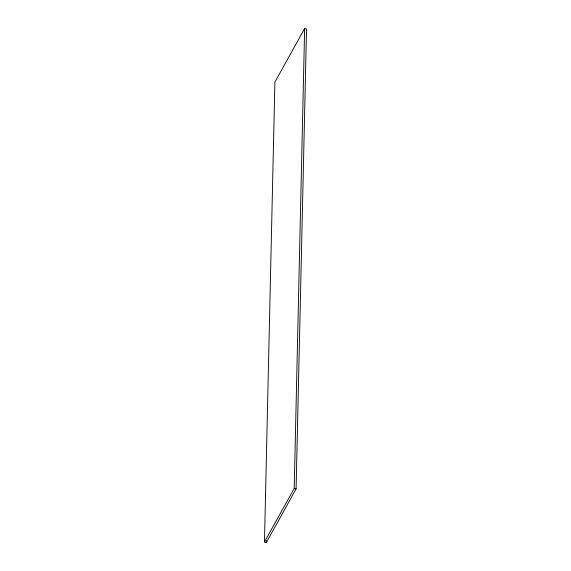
<?xml version="1.0" encoding="UTF-8"?>
<svg xmlns="http://www.w3.org/2000/svg" width="571" height="571" viewBox="0 0 571 571"><rect width="100%" height="100%" fill="white"/><g stroke="black" fill="none" stroke-linecap="round" stroke-linejoin="round"><path stroke-width="0.86" d="M264.466 541.986L274.908 82.06L304.636 28.55L306.534 29.014L296.092 488.94L266.364 542.45L264.466 541.986L294.201 488.476L304.636 28.55M266.364 542.45L266.4 540.666M294.201 488.476L296.092 488.94"/></g></svg>
